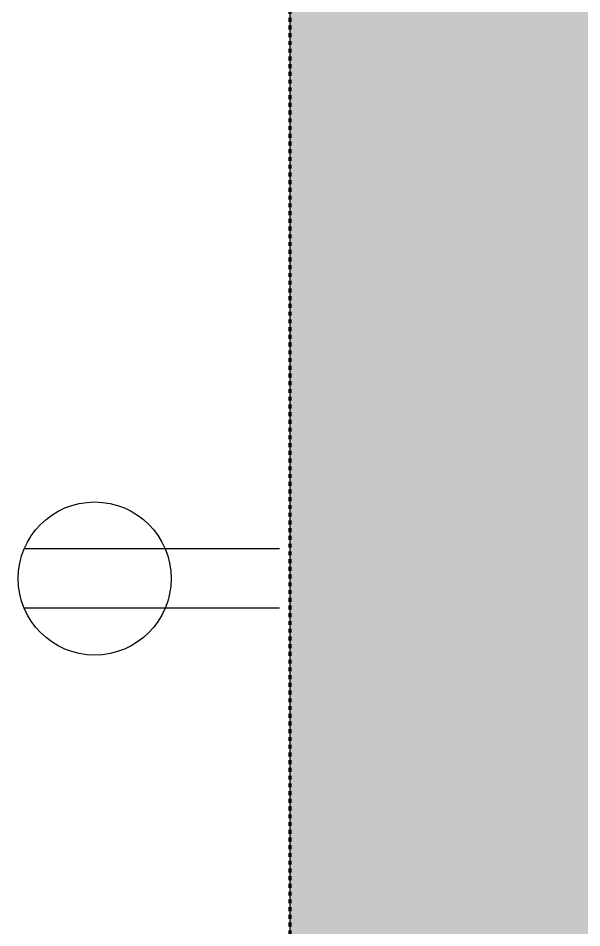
# Model space of a CAD drawing. Header units: inches. Extents: x -4688 to 1542, y -3558 to 978.
# Drawn here: x -7.07 to 11.17, y 497.6 to 527.01 of the extents above; entities that cross this region are included whole.
import ezdxf

# ---------------------------------------------------------------- set-up
doc = ezdxf.new("R2010")
doc.units = ezdxf.units.IN
doc.header["$MEASUREMENT"] = 0
doc.linetypes.add('Dash', pattern=[0.25, 0.125, -0.125])
for name, color, linetype, lineweight in [('A-ANNO-MATC', 214, 'Dash', 140), ('A-ANNO-NOTE', 131, 'Continuous', 40), ('A-WALL', 113, 'Continuous', 18), ('A-WALL-PATT', 111, 'Continuous', 18)]:
    doc.layers.add(name, color=color, linetype=linetype, lineweight=lineweight)

msp = doc.modelspace()

# ---------------------------------------------------------------- hatches: boundary and pattern name
at = {"layer": 'A-WALL-PATT', "lineweight": 9}
h = msp.add_hatch(color=7, dxfattribs=at)
h.paths.add_polyline_path([(1.715, -1.167), (18.215, -1.167), (18.215, 116.218), (1.715, 116.218), (1.715, 32.254)], flags=0)
h.paths.add_polyline_path([(18.215, 154.718), (18.215, 335.374), (1.715, 335.374), (1.715, 154.718)], flags=0)
h.paths.add_polyline_path([(18.215, 388.374), (18.215, 814.521), (1.715, 814.521), (1.715, 388.374)], flags=0)

# ---------------------------------------------------------------- linework, layer by layer
at = {"layer": 'A-ANNO-MATC'}
msp.add_line((1.715, 857.521), (1.715, -90.479), dxfattribs=at)
at = {"layer": 'A-ANNO-NOTE', "lineweight": 30}
for p, q in [((1.388, 509.854), (-6.875, 509.854)), ((1.388, 507.938), (-6.875, 507.938))]:
    msp.add_line(p, q, dxfattribs=at)
msp.add_circle((-4.593, 508.896), 2.475, dxfattribs=at)
at = {"layer": 'A-WALL', "color": 8, "lineweight": 30}
msp.add_line((1.715, 543.684), (1.715, 388.374), dxfattribs=at)

doc.saveas('drawing.dxf')
